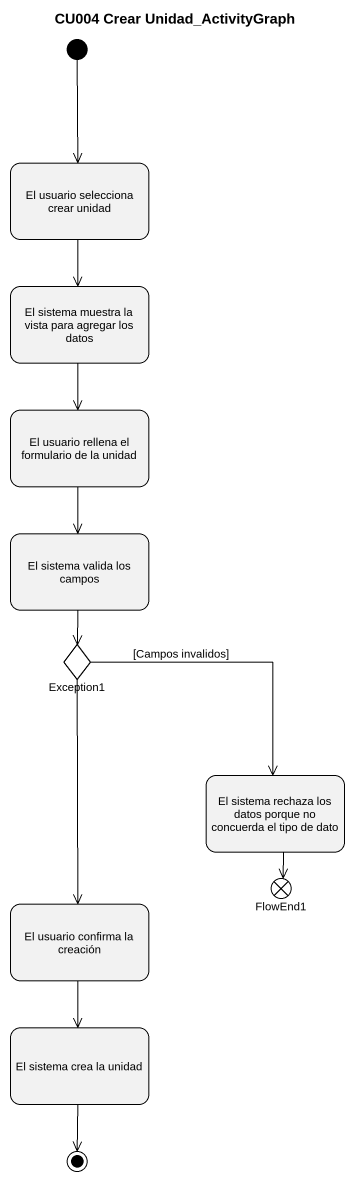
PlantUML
@startuml
title CU004 Crear Unidad_ActivityGraph
hide empty description
state "El usuario selecciona crear unidad" as El_usuario_selecciona_crear
state "El sistema muestra la vista para agregar los datos" as El_sistema_muestra_la_vista
state "El usuario rellena el formulario de la unidad" as El_usuario_rellena_el
state "El sistema valida los campos" as El_sistema_valida_los_campos
state Exception1 <<choice>>
state "El sistema rechaza los datos porque no concuerda el tipo de dato" as El_sistema_rechaza_los
state FlowEnd1 <<end>>
state "El usuario confirma la creación" as El_usuario_confirma_la
state "El sistema crea la unidad" as El_sistema_crea_la_unidad
[*] --> El_usuario_selecciona_crear
El_usuario_selecciona_crear --> El_sistema_muestra_la_vista
El_sistema_muestra_la_vista --> El_usuario_rellena_el
El_usuario_rellena_el --> El_sistema_valida_los_campos
El_sistema_valida_los_campos --> Exception1
Exception1 --> El_sistema_rechaza_los : [Campos invalidos]
Exception1 --> El_usuario_confirma_la
El_sistema_rechaza_los --> FlowEnd1
El_usuario_confirma_la --> El_sistema_crea_la_unidad
El_sistema_crea_la_unidad --> [*]
@enduml
